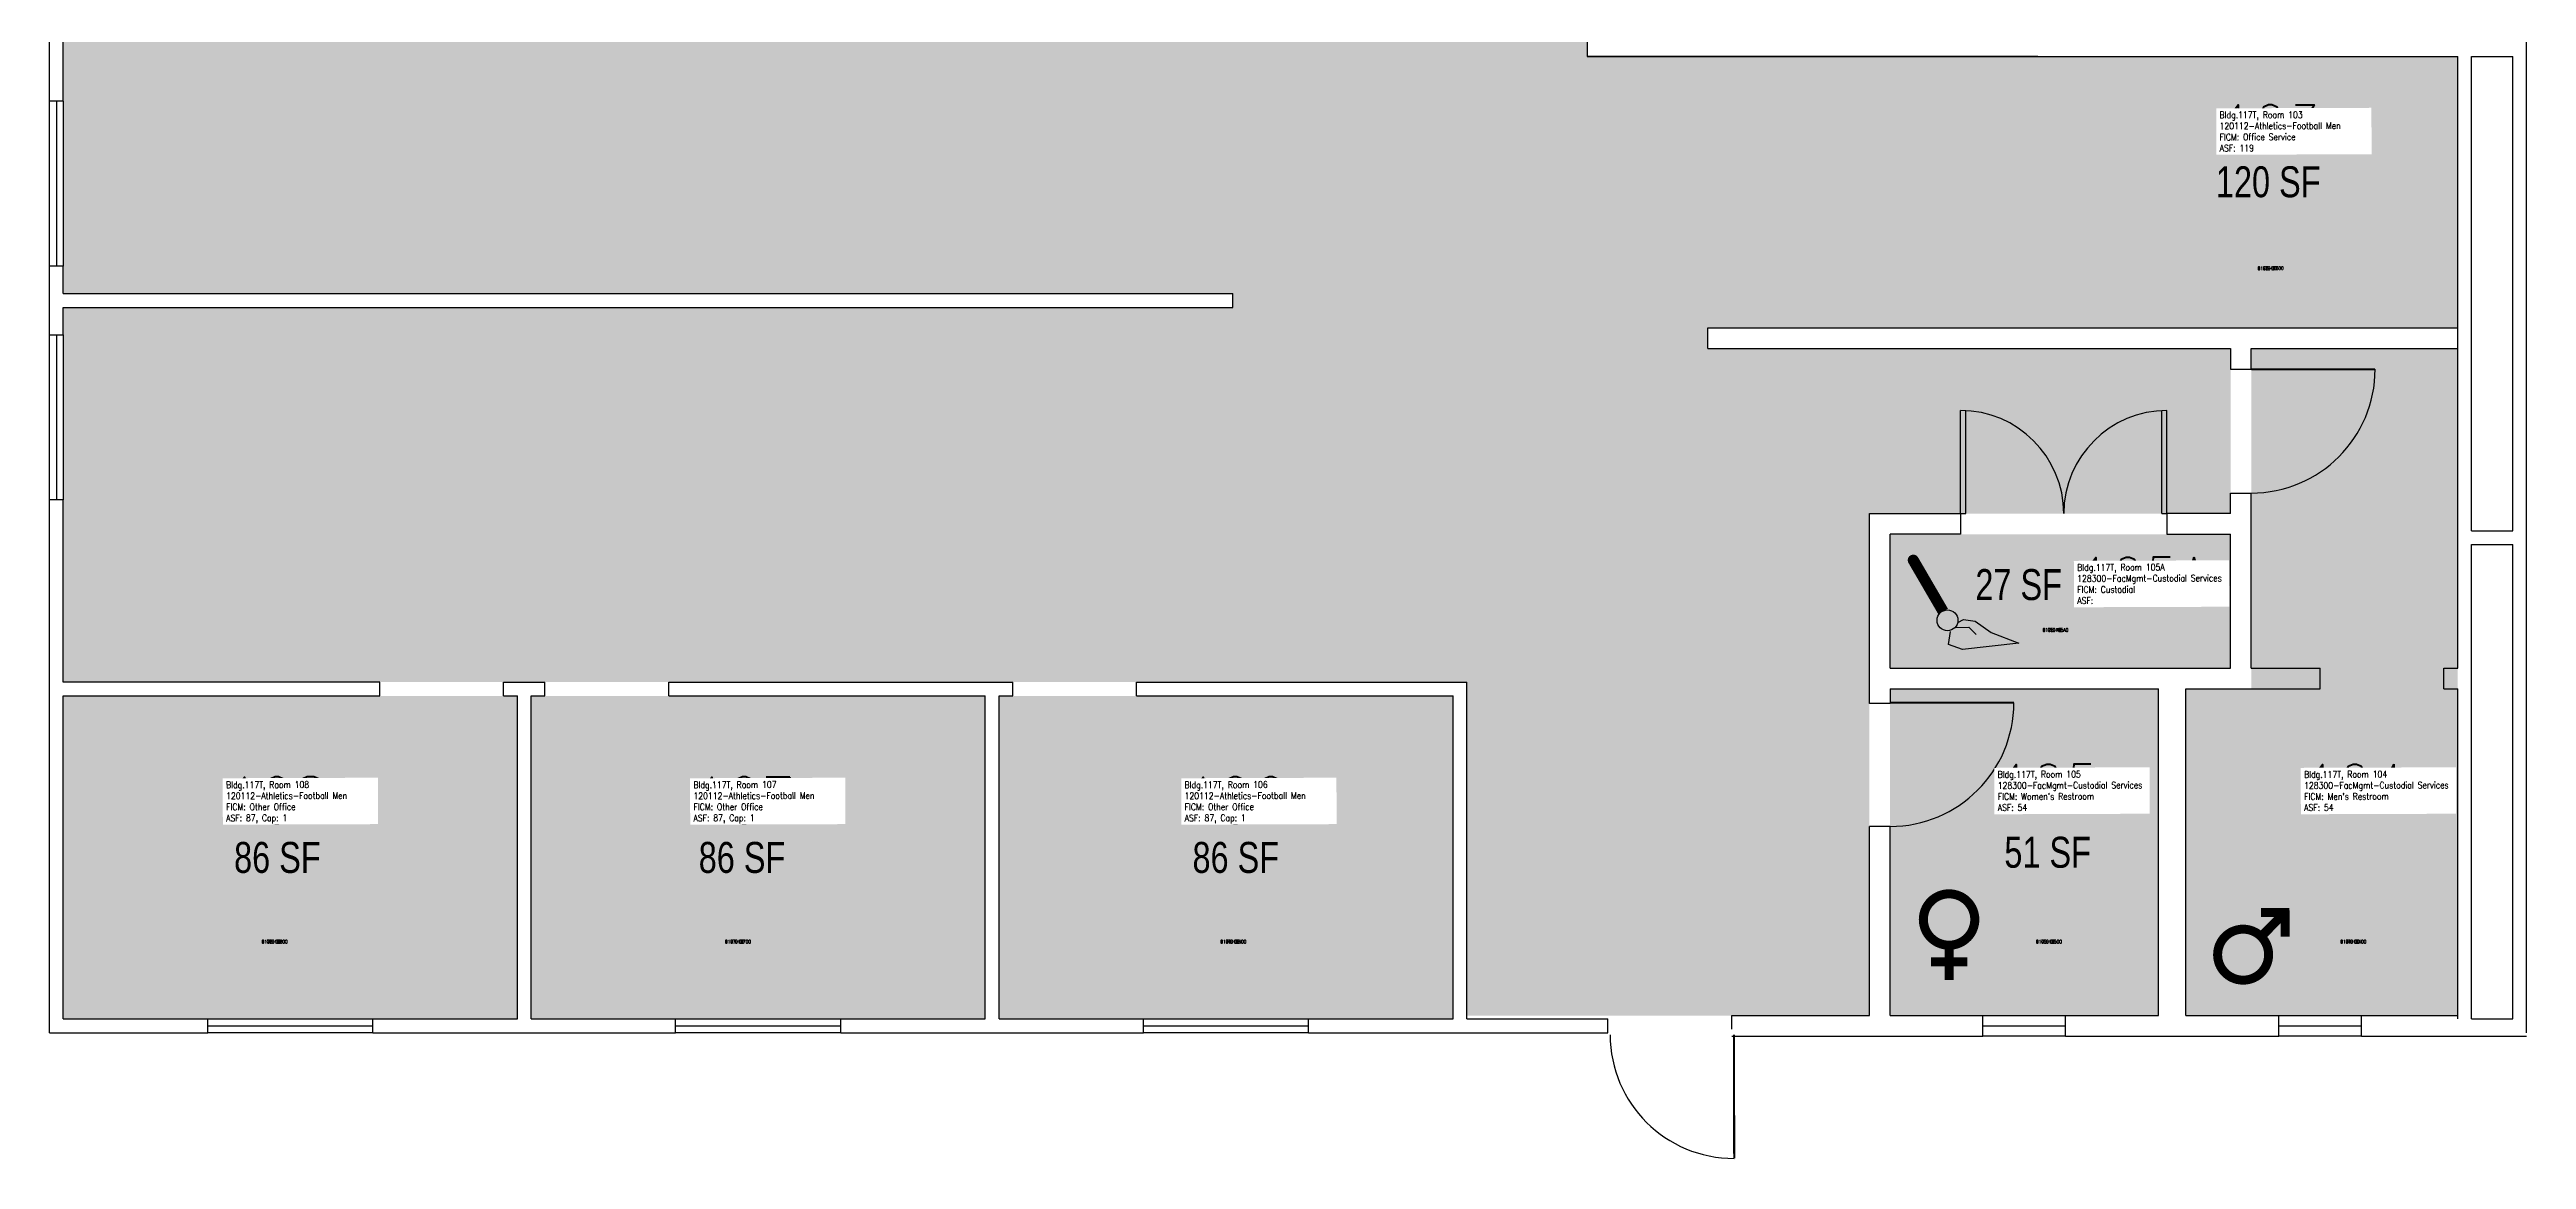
# Model space of a CAD drawing. Header units: inches. Extents: x 0 to 720, y -1091 to 888.
# Drawn here: x 0 to 720, y -37 to 286 of the extents above; entities that cross this region are included whole.
import ezdxf
from ezdxf.enums import TextEntityAlignment as Align

# ---------------------------------------------------------------- set-up
doc = ezdxf.new("R2010")
doc.units = ezdxf.units.IN
doc.header["$MEASUREMENT"] = 0
for name, color, linetype in [('A-DOOR', 2, 'Continuous'), ('A-GLAZ', 1, 'Continuous'), ('A-GLAZ-SILL', 2, 'Continuous'), ('A-IDEN-ICON', 4, 'Continuous'), ('A-IDEN-RNUM', 7, 'Continuous'), ('A-IDEN-SNUM', 4, 'Continuous'), ('A-IDEN-VNUM', 4, 'Continuous'), ('A-WALL', 5, 'Continuous'), ('AREA-TEXT', 3, 'Continuous'), ('Rooms-Category-Color', 7, 'Continuous'), ('Rooms-College-Color', 7, 'Continuous'), ('Rooms-Department-Color', 7, 'Continuous'), ('Rooms-Division-Color', 7, 'Continuous'), ('Rooms-Information', 7, 'Continuous')]:
    doc.layers.add(name, color=color, linetype=linetype)
doc.styles.add('AREA', font='arial.ttf', dxfattribs={"width": 0.75, "height": 9})
doc.styles.add('ROOMSNUMBER', font='txt.shx', dxfattribs={"height": 0.03})
doc.styles.add('ROOMVNUMBER', font='simplex.shx', dxfattribs={"width": 0.85})

# ---------------------------------------------------------------- blocks, each defined once
blk = doc.blocks.new('CPCUST')
for p, q in [((0.0297, -0.0341), (0.0376, -0.0302)), ((0.0376, -0.0302), (0.0533, -0.0324)), ((0.0533, -0.0324), (0.0745, -0.0479)), ((0.0171, -0.0639), (0.02, -0.0466)), ((0.0358, -0.0705), (0.0171, -0.0639)), ((0.0262, -0.0408), (0.0446, -0.0406)), ((0.1117, -0.0625), (0.0358, -0.0705)), ((0.0446, -0.0406), (0.0543, -0.0505)), ((0.0745, -0.0479), (0.1117, -0.0625))]:
    blk.add_line(p, q)
at = {"const_width": 0.015}
blk.add_lwpolyline([(-0.03, 0.05), (0.01, -0.0193)], dxfattribs=at)
at = {"const_width": 0.0075}
blk.add_lwpolyline([(-0.0332, 0.0481, 1), (-0.0268, 0.0519, 1)], format="xyb", close=True, dxfattribs=at)
blk.add_circle((0.0158, -0.0313), 0.0141)
blk = doc.blocks.new('CPWOMEN')
at = {"const_width": 0.015}
blk.add_lwpolyline([(-0.0375, 0, 1), (0.0475, 0, 1)], format="xyb", close=True, dxfattribs=at)
for points in [[(0.005, -0.04), (0.005, -0.1)], [(-0.025, -0.07), (0.035, -0.07)]]:
    blk.add_lwpolyline(points, dxfattribs=at)
blk = doc.blocks.new('CPMEN')
at = {"const_width": 0.015}
for points in [[(0.055, 0.01), (0.055, 0.05), (0.015, 0.05)], [(0.0151, 0.0101), (0.055, 0.05)]]:
    blk.add_lwpolyline(points, dxfattribs=at)
blk.add_lwpolyline([(-0.0575, -0.02, 1), (0.0275, -0.02, 1)], format="xyb", close=True, dxfattribs=at)

msp = doc.modelspace()

# ---------------------------------------------------------------- hatches: boundary and pattern name
at = {"layer": 'Rooms-Category-Color', "true_color": 0xfa9ba3}
for points in [[(328, 848.01), (328, 614.01), (4, 614.01), (4, 215.01), (328, 215.01), (344, 215.01), (344, 211.01), (4, 211.01), (4, 102.01), (412, 102.01), (412, 5.01), (529, 5.01), (529, 151.01), (634, 151.01), (634, 199.01), (482, 199.01), (482, 284.01), (447, 284.01), (447, 524.01), (578, 524.01), (578, 614.01), (496, 614.01), (496, 848.01)], [(482, 205.01), (700, 205.01), (700, 284.01), (482, 284.01)], [(4, 98.01), (136, 98.01), (136, 4.01), (4, 4.01)], [(140, 98.01), (272, 98.01), (272, 4.01), (140, 4.01)], [(408, 98.01), (276, 98.01), (276, 4.01), (408, 4.01)]]:
    msp.add_hatch(color=241, dxfattribs=at).paths.add_polyline_path(points)
at = {"layer": 'Rooms-Category-Color', "true_color": 0xadadad}
for points in [[(640, 100.01), (640, 199.01), (700, 199.01), (700, 100.01), (700, 5.01), (621, 5.01), (621, 100.01)], [(535, 145.01), (634, 145.01), (634, 106.01), (535, 106.01)], [(535, 100.01), (613, 100.01), (613, 5.01), (535, 5.01)]]:
    msp.add_hatch(color=253, dxfattribs=at).paths.add_polyline_path(points)
at = {"layer": 'Rooms-College-Color', "true_color": 0xffff64}
for points in [[(328, 848.01), (328, 614.01), (4, 614.01), (4, 215.01), (328, 215.01), (344, 215.01), (344, 211.01), (4, 211.01), (4, 102.01), (412, 102.01), (412, 5.01), (529, 5.01), (529, 151.01), (634, 151.01), (634, 199.01), (482, 199.01), (482, 284.01), (447, 284.01), (447, 524.01), (578, 524.01), (578, 614.01), (496, 614.01), (496, 848.01)], [(482, 205.01), (700, 205.01), (700, 284.01), (482, 284.01)], [(4, 98.01), (136, 98.01), (136, 4.01), (4, 4.01)], [(140, 98.01), (272, 98.01), (272, 4.01), (140, 4.01)], [(408, 98.01), (276, 98.01), (276, 4.01), (408, 4.01)]]:
    msp.add_hatch(color=51, dxfattribs=at).paths.add_polyline_path(points)
at = {"layer": 'Rooms-College-Color', "true_color": 0xadadad}
for points in [[(640, 100.01), (640, 199.01), (700, 199.01), (700, 100.01), (700, 5.01), (621, 5.01), (621, 100.01)], [(535, 145.01), (634, 145.01), (634, 106.01), (535, 106.01)], [(535, 100.01), (613, 100.01), (613, 5.01), (535, 5.01)]]:
    msp.add_hatch(color=253, dxfattribs=at).paths.add_polyline_path(points)
at = {"layer": 'Rooms-Department-Color', "true_color": 0x604aed}
for points in [[(328, 848.01), (328, 614.01), (4, 614.01), (4, 215.01), (328, 215.01), (344, 215.01), (344, 211.01), (4, 211.01), (4, 102.01), (412, 102.01), (412, 5.01), (529, 5.01), (529, 151.01), (634, 151.01), (634, 199.01), (482, 199.01), (482, 284.01), (447, 284.01), (447, 524.01), (578, 524.01), (578, 614.01), (496, 614.01), (496, 848.01)], [(482, 205.01), (700, 205.01), (700, 284.01), (482, 284.01)], [(4, 98.01), (136, 98.01), (136, 4.01), (4, 4.01)], [(140, 98.01), (272, 98.01), (272, 4.01), (140, 4.01)], [(408, 98.01), (276, 98.01), (276, 4.01), (408, 4.01)]]:
    msp.add_hatch(color=173, dxfattribs=at).paths.add_polyline_path(points)
at = {"layer": 'Rooms-Department-Color', "true_color": 0xacacac}
for points in [[(640, 100.01), (640, 199.01), (700, 199.01), (700, 100.01), (700, 5.01), (621, 5.01), (621, 100.01)], [(535, 145.01), (634, 145.01), (634, 106.01), (535, 106.01)], [(535, 100.01), (613, 100.01), (613, 5.01), (535, 5.01)]]:
    msp.add_hatch(color=253, dxfattribs=at).paths.add_polyline_path(points)
at = {"layer": 'Rooms-Division-Color', "true_color": 0x604aed}
for points in [[(328, 848.01), (328, 614.01), (4, 614.01), (4, 215.01), (328, 215.01), (344, 215.01), (344, 211.01), (4, 211.01), (4, 102.01), (412, 102.01), (412, 5.01), (529, 5.01), (529, 151.01), (634, 151.01), (634, 199.01), (482, 199.01), (482, 284.01), (447, 284.01), (447, 524.01), (578, 524.01), (578, 614.01), (496, 614.01), (496, 848.01)], [(482, 205.01), (700, 205.01), (700, 284.01), (482, 284.01)], [(4, 98.01), (136, 98.01), (136, 4.01), (4, 4.01)], [(140, 98.01), (272, 98.01), (272, 4.01), (140, 4.01)], [(408, 98.01), (276, 98.01), (276, 4.01), (408, 4.01)]]:
    msp.add_hatch(color=173, dxfattribs=at).paths.add_polyline_path(points)
at = {"layer": 'Rooms-Division-Color', "true_color": 0xadadad}
for points in [[(640, 100.01), (640, 199.01), (700, 199.01), (700, 100.01), (700, 5.01), (621, 5.01), (621, 100.01)], [(535, 145.01), (634, 145.01), (634, 106.01), (535, 106.01)], [(535, 100.01), (613, 100.01), (613, 5.01), (535, 5.01)]]:
    msp.add_hatch(color=253, dxfattribs=at).paths.add_polyline_path(points)

# ---------------------------------------------------------------- linework, layer by layer
at = {"layer": 'A-DOOR'}
for p, q in [((555.5, 151.01), (555.5, 181.01)), ((555.5, 151.01), (555.5, 181.01)), ((557, 151.01), (557, 181.01)), ((557, 151.01), (557, 181.01)), ((614, 151.01), (614, 181.01)), ((614, 151.01), (614, 181.01)), ((615.5, 151.01), (615.5, 181.01)), ((615.5, 151.01), (615.5, 181.01)), ((555.5, 151.01), (557, 151.01)), ((614, 151.01), (615.5, 151.01))]:
    msp.add_line(p, q, dxfattribs=at)
at = {"layer": 'A-DOOR', "const_width": 0.6}
for points in [[(640, 193.01), (676, 193.01)], [(535, 96.01), (571, 96.01)], [(489.64, -0.56), (489.7, -36.56)]]:
    msp.add_lwpolyline(points, dxfattribs=at)
at = {"layer": 'A-DOOR'}
for centre, radius, start, end in [((640, 193.01), 36, 270, 0), ((555.5, 151.01), 30, 0, 90), ((555.5, 151.01), 30, 0, 90), ((615.5, 151.01), 30, 90, 180), ((615.5, 151.01), 30, 90, 180), ((535, 96.01), 36, 270, 0), ((489.64, -0.56), 36, 180.09162, 270.09162)]:
    msp.add_arc(centre, radius, start, end, dxfattribs=at)
at = {"layer": 'A-GLAZ'}
for p, q in [((2, 271.01), (2, 223.01)), ((2, 203.01), (2, 155.01)), ((46, 2.01), (94, 2.01)), ((182, 2.01), (230, 2.01)), ((318, 2.01), (366, 2.01)), ((562, 2.01), (586, 2.01)), ((648, 2.01), (672, 2.01))]:
    msp.add_line(p, q, dxfattribs=at)
at = {"layer": 'A-GLAZ-SILL'}
for p, q in [((0, 223.01), (0, 271.01)), ((4, 271.01), (4, 223.01)), ((0, 155.01), (0, 203.01)), ((4, 203.01), (4, 155.01)), ((46, 4.01), (94, 4.01)), ((94, 0.01), (46, 0.01)), ((182, 4.01), (230, 4.01)), ((230, 0.01), (182, 0.01)), ((318, 4.01), (366, 4.01)), ((366, 0.01), (318, 0.01)), ((562, 5.01), (586, 5.01)), ((648, 5.01), (672, 5.01)), ((586, -0.99), (562, -0.99)), ((672, -0.99), (648, -0.99))]:
    msp.add_line(p, q, dxfattribs=at)
at = {"layer": 'A-WALL'}
for p, q in [((720, 0.01), (720, 852.01)), ((447, 359.01), (447, 284.01)), ((447, 359.01), (447, 284.01)), ((0, 271.01), (0, 331.01)), ((4, 271.01), (4, 331.01)), ((481, 284.01), (447, 284.01)), ((447, 284.01), (578, 284.01)), ((453, 284.01), (700, 284.01)), ((578, 284.01), (481, 284.01)), ((700, 170.01), (700, 284.01)), ((704, 146.01), (704, 284.01)), ((704, 284.01), (716, 284.01)), ((716, 146.01), (716, 284.01)), ((4, 271.01), (0, 271.01)), ((4, 223.01), (0, 223.01)), ((0, 203.01), (0, 223.01)), ((4, 215.01), (4, 223.01)), ((4, 215.01), (344, 215.01)), ((4, 211.01), (344, 211.01)), ((4, 203.01), (4, 211.01)), ((344, 211.01), (344, 215.01)), ((0, 203.01), (4, 203.01)), ((482, 199.01), (482, 205.01)), ((482, 205.01), (700, 205.01)), ((482, 199.01), (634, 199.01)), ((634, 199.01), (634, 193.01)), ((640, 193.01), (640, 199.01)), ((640, 199.01), (700, 199.01)), ((634, 193.01), (640, 193.01)), ((700, 106.01), (700, 170.01)), ((0, 0.01), (0, 155.01)), ((4, 155.01), (0, 155.01)), ((4, 102.01), (4, 155.01)), ((634, 157.01), (640, 157.01)), ((634, 151.01), (634, 157.01)), ((640, 106.01), (640, 157.01)), ((529, 95.76), (529, 151.01)), ((529, 151.01), (555.5, 151.01)), ((555.5, 145.01), (535, 145.01)), ((535, 106.01), (535, 145.01)), ((555.5, 151.01), (555.5, 145.01)), ((615.5, 151.01), (615.5, 145.01)), ((634, 151.01), (615.5, 151.01)), ((615.5, 145.01), (634, 145.01)), ((634, 106.01), (634, 145.01)), ((704, 146.01), (716, 146.01)), ((704, 4.01), (704, 142.01)), ((704, 142.01), (716, 142.01)), ((716, 4.01), (716, 142.01)), ((96, 102.01), (4, 102.01)), ((96, 98.01), (96, 102.01)), ((132, 98.01), (132, 102.01)), ((132, 102.01), (144, 102.01)), ((144, 98.01), (144, 102.01)), ((180, 98.01), (180, 102.01)), ((180, 102.01), (280, 102.01)), ((280, 98.01), (280, 102.01)), ((316, 98.01), (316, 102.01)), ((316, 102.01), (412, 102.01)), ((412, 4.01), (412, 102.01)), ((535, 106.01), (634, 106.01)), ((640, 106.01), (660, 106.01)), ((660, 100.01), (660, 106.01)), ((696, 100.01), (696, 106.01)), ((696, 106.01), (700, 106.01)), ((4, 4.01), (4, 98.01)), ((4, 98.01), (96, 98.01)), ((132, 98.01), (136, 98.01)), ((136, 4.01), (136, 98.01)), ((140, 4.01), (140, 98.01)), ((140, 98.01), (144, 98.01)), ((180, 98.01), (272, 98.01)), ((272, 4.01), (272, 98.01)), ((276, 4.01), (276, 98.01)), ((276, 98.01), (280, 98.01)), ((316, 98.01), (408, 98.01)), ((408, 4.01), (408, 98.01)), ((535, 95.76), (529, 95.76)), ((535, 100.01), (613, 100.01)), ((535, 100.01), (535, 95.76)), ((613, 5.01), (613, 100.01)), ((621, 5.01), (621, 100.01)), ((621, 100.01), (660, 100.01)), ((696, 100.01), (700, 100.01)), ((700, 4.01), (700, 100.01)), ((535, 60.01), (529, 60.01)), ((529, 5.01), (529, 60.01)), ((535, 5.01), (535, 60.01)), ((0, 0.01), (46, 0.01)), ((4, 4.01), (46, 4.01)), ((46, 0.01), (46, 4.01)), ((94, 0.01), (94, 4.01)), ((94, 4.01), (136, 4.01)), ((94, 0.01), (182, 0.01)), ((140, 4.01), (182, 4.01)), ((182, 0.01), (182, 4.01)), ((230, 0.01), (230, 4.01)), ((230, 4.01), (272, 4.01)), ((230, 0.01), (318, 0.01)), ((276, 4.01), (318, 4.01)), ((318, 0.01), (318, 4.01)), ((366, 0.01), (366, 4.01)), ((366, 0.01), (366, 4.01)), ((366, 4.01), (408, 4.01)), ((366, 0.01), (453, 0.01)), ((412, 4.01), (453, 4.01)), ((453, 0.01), (453, 4.01)), ((489, 1.01), (489, 5.01)), ((489, 5.01), (529, 5.01)), ((535, 5.01), (562, 5.01)), ((562, -0.99), (562, 5.01)), ((586, -0.99), (586, 5.01)), ((586, 5.01), (613, 5.01)), ((621, 5.01), (648, 5.01)), ((648, -0.99), (648, 5.01)), ((672, -0.99), (672, 5.01)), ((672, 5.01), (700, 5.01)), ((704, 4.01), (716, 4.01)), ((489, -0.99), (562, -0.99)), ((586, -0.99), (648, -0.99)), ((672, -0.99), (720, -0.99))]:
    msp.add_line(p, q, dxfattribs=at)

# ---------------------------------------------------------------- block references
at = {"layer": 'A-IDEN-ICON', "rotation": 0.1959893751911952}
for name, p, xscale, yscale, zscale in [('CPCUST', (548.26, 126.71), 215.6225478373454, 215.6225478373454, 215.6225478373454), ('CPWOMEN', (551.28, 32.94), 175.894451682765, 175.894451682765, 175.894451682765), ('CPMEN', (640.24, 26.22), 174.5021097836002, 174.5021097836002, 174.5021097836002)]:
    msp.add_blockref(name, p, dxfattribs=dict(at, xscale=xscale, yscale=yscale, zscale=zscale))

# ---------------------------------------------------------------- texts
at = {"layer": 'A-IDEN-RNUM', "style": 'ROOMSNUMBER', "width": 0.85}
for s, p in [('0103-00', (641.86, 221.86)), ('0105-A0', (579.35, 116.65)), ('0108-00', (61.65, 25.99)), ('0107-00', (196.36, 25.99)), ('0106-00', (340.35, 25.99)), ('0105-00', (577.42, 25.99)), ('0104-00', (665.89, 25.99))]:
    msp.add_text(s, height=1, rotation=0.19599, dxfattribs=at).set_placement(p)
at = {"layer": 'A-IDEN-SNUM', "style": 'ROOMSNUMBER', "width": 0.85}
for s, p in [('117T010300', (641.86, 221.86)), ('117T0105A0', (579.35, 116.65)), ('117T010800', (61.65, 25.99)), ('117T010700', (196.36, 25.99)), ('117T010600', (340.35, 25.99)), ('117T010500', (577.42, 25.99)), ('117T010400', (665.89, 25.99))]:
    msp.add_text(s, height=1, rotation=0.19599, dxfattribs=at).set_placement(p)
at = {"layer": 'A-IDEN-VNUM', "style": 'ROOMVNUMBER', "width": 0.85}
for s, p in [('103', (630.81, 256.36)), ('105A', (589.43, 124.74)), ('108', (51.34, 60.86)), ('107', (187.19, 60.86)), ('106', (329.96, 60.86)), ('105', (566.32, 64.53)), ('104', (655.38, 64.53))]:
    msp.add_text(s, height=13.5, rotation=0.19599, dxfattribs=at).set_placement(p)
at = {"layer": 'AREA-TEXT', "style": 'AREA', "width": 0.75}
for s, p in [('120 SF', (644.93, 247.54)), ('27 SF', (572.38, 130.37)), ('86 SF', (66.22, 51.01)), ('86 SF', (201.28, 51.01)), ('86 SF', (344.82, 51.01)), ('51 SF', (580.81, 52.51))]:
    msp.add_text(s, height=9, dxfattribs=at).set_placement(p, align=Align.MIDDLE_CENTER)

# ---------------------------------------------------------------- next in the draw order: texts
at = {"layer": 'Rooms-Information', "char_height": 1.9286, "width": 43.2, "attachment_point": 7, "rotation": 0.19599, "style": 'ROOMVNUMBER', "bg_fill": 3, "box_fill_scale": 1.5, "bg_fill_color": 256, "bg_fill_true_color": 13158600, "bg_fill_transparency": 0}
for s, insert in [('Bldg.117T, Room 103^M^J120112-Athletics-Football Men^M^JFICM: Office Service^M^JASF: 119', (630.81, 256.36)), ('Bldg.117T, Room 105A^M^J128300-FacMgmt-Custodial Services^M^JFICM: Custodial^M^JASF: ', (589.43, 124.74)), ('Bldg.117T, Room 108^M^J120112-Athletics-Football Men^M^JFICM: Other Office^M^JASF: 87, Cap: 1', (51.34, 60.86)), ('Bldg.117T, Room 107^M^J120112-Athletics-Football Men^M^JFICM: Other Office^M^JASF: 87, Cap: 1', (187.19, 60.86)), ('Bldg.117T, Room 106^M^J120112-Athletics-Football Men^M^JFICM: Other Office^M^JASF: 87, Cap: 1', (329.96, 60.86)), ("Bldg.117T, Room 105^M^J128300-FacMgmt-Custodial Services^M^JFICM: Women's Restroom^M^JASF: 54", (566.32, 64.53)), ("Bldg.117T, Room 104^M^J128300-FacMgmt-Custodial Services^M^JFICM: Men's Restroom^M^JASF: 54", (655.38, 64.53))]:
    msp.add_mtext(s, dxfattribs=dict(at, insert=insert))

doc.saveas('drawing.dxf')
